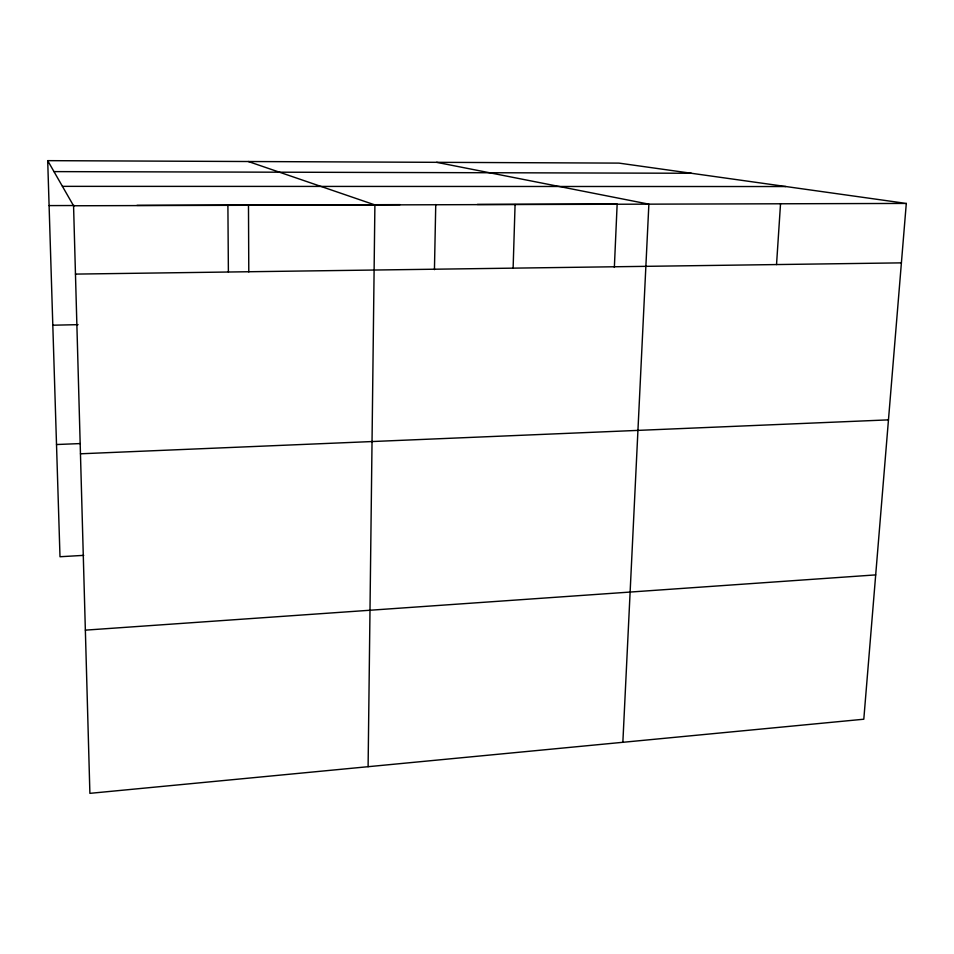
<?xml version="1.0" encoding="UTF-8"?>
<svg xmlns="http://www.w3.org/2000/svg" width="954" height="954" viewBox="0 0 954 954"><rect width="100%" height="100%" fill="white"/><g stroke="black" fill="none" stroke-linecap="round" stroke-linejoin="round"><path stroke-width="1.43" d="M368.101 766.694L374.898 204.919L248.29 161.512M434.44 269.636L435.751 204.538M513.121 268.146L515.077 204.526M614.352 267.43L617.155 204.037L477.346 204.418M622.855 742.295L648.875 204.156L436.61 162.323M776.532 264.568L780.527 203.786M906.3 203.429L863.799 719.221L89.891 793.346L73.565 205.766L47.7 160.654L618.967 163.11L906.3 203.429L73.565 205.766M85.359 630.141L875.689 574.892M83.737 555.359L59.995 556.742L47.7 160.654M80.458 453.794L888.46 419.867M56.513 444.528L80.267 443.574M52.804 325.207L78.085 324.658M75.461 274.096L901.399 262.863M49.095 205.599L74.412 205.527M136.971 205.36L400.072 204.633M62.427 186.352L785.929 186.543M53.984 171.613L691.304 173.258M227.899 205.337L228.388 272.009M248.481 205.05L248.791 271.926"/></g></svg>
